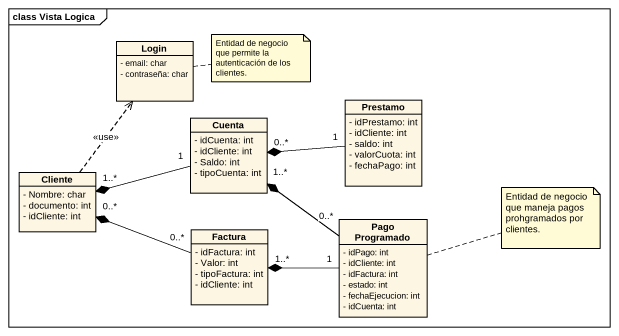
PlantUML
@startuml
mainframe class Vista Logica
hide circle
hide empty members
skinparam classAttributeIconSize 0
class Login {
  - email: char
  - contraseña: char
}
class Cuenta {
  - idCuenta: int
  - idCliente: int
  - Saldo: int
  - tipoCuenta: int
}
class Prestamo {
  - idPrestamo: int
  - idCliente: int
  - saldo: int
  - valorCuota: int
  - fechaPago: int
}
class Cliente {
  - Nombre: char
  - documento: int
  - idCliente: int
}
class Factura {
  - idFactura: int
  - Valor: int
  - tipoFactura: int
  - idCliente: int
}
class "Pago Programado" as Pago_Programado {
  - idPago: int
  - idCliente: int
  - idFactura: int
  - estado: int
  - fechaEjecucion: int
  - idCuenta: int
}
Cuenta "1" -left-* "1..*" Cliente
Prestamo "1" -left-* "0..*" Cuenta
Cliente .up.> Login : <<use>>
Factura "0..*" -left-* "0..*" Cliente
Pago_Programado "0..*" -up-* "1..*" Cuenta
Pago_Programado "1" -left-* "1..*" Factura
note right of Login : Entidad de negocio que permite la autenticación de los clientes.
note right of Pago_Programado : Entidad de negocio que maneja pagos prohgramados por clientes.
@enduml
